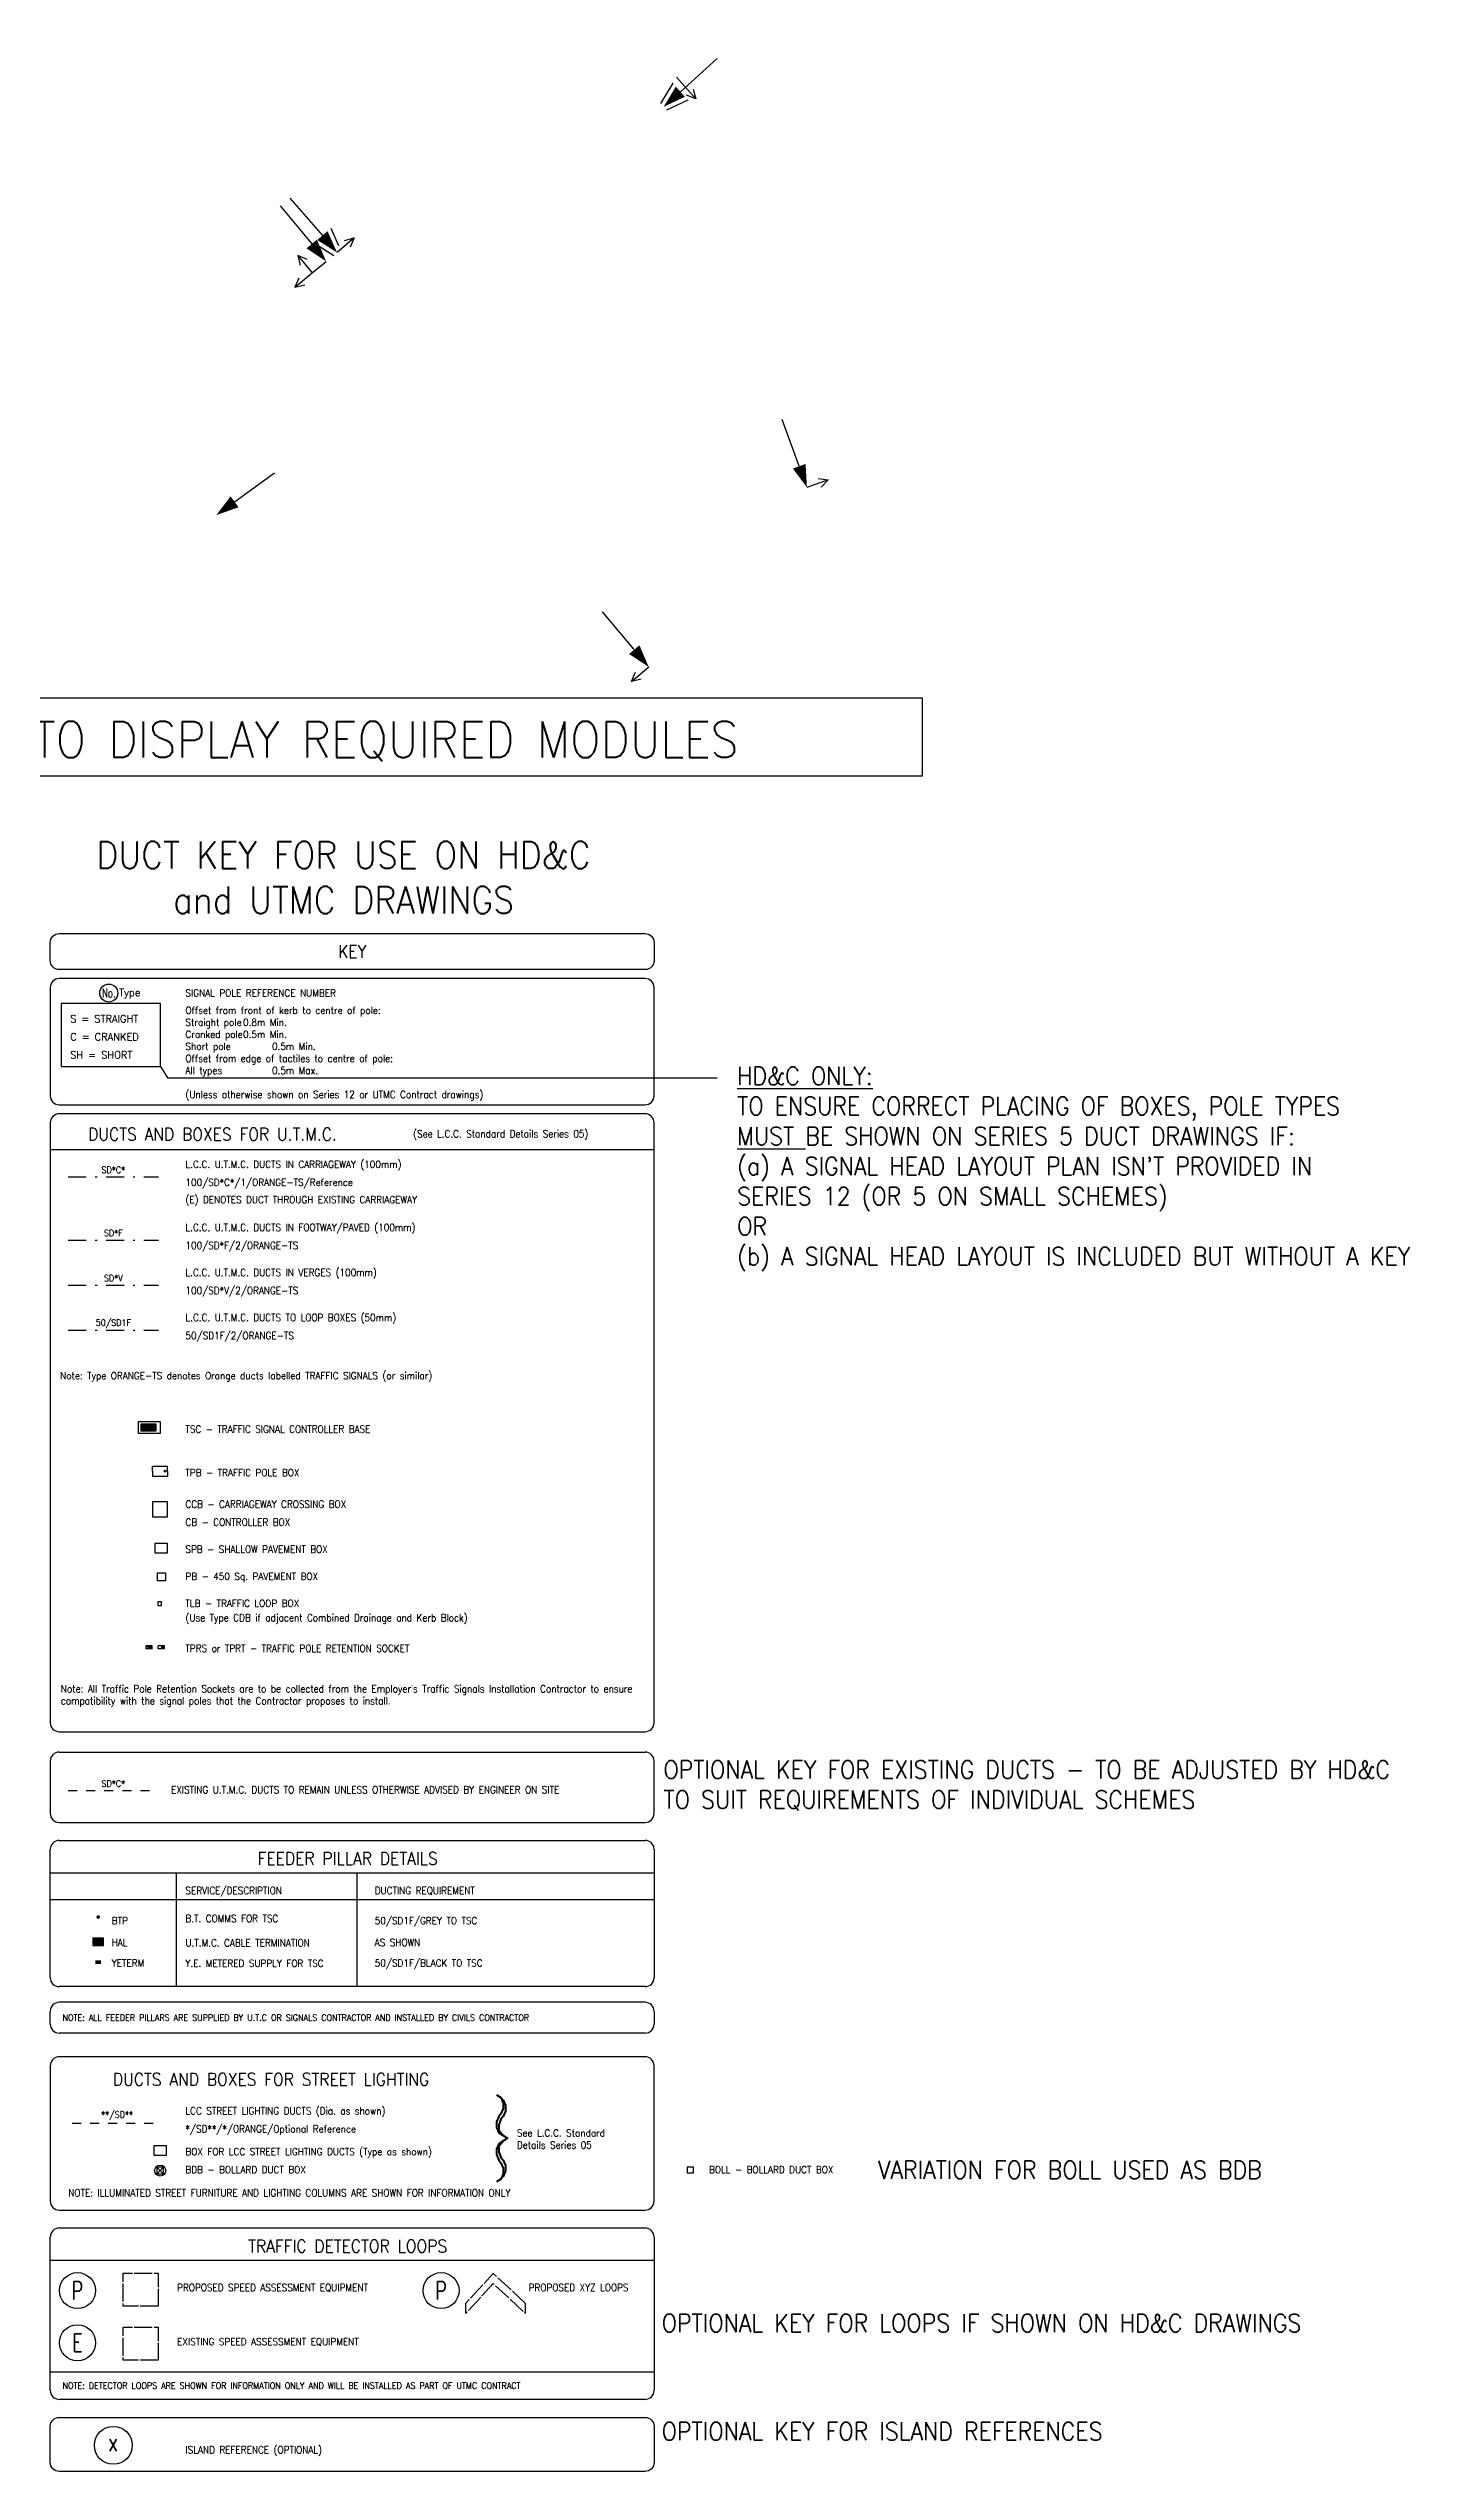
# Model space of a CAD drawing. Extents: x 437024 to 437759, y 437544 to 437864.
# Drawn here: x 437622.9 to 437698.4, y 437585.9 to 437720.3 of the extents above; entities that cross this region are included whole.
import ezdxf
from ezdxf.enums import TextEntityAlignment as Align

# ---------------------------------------------------------------- set-up
doc = ezdxf.new("R2010")
doc.units = 0
for name, pattern in [('BLIP', [1, 0.5, -0.5]), ('DASHDOT1', [2, 1, -0.5, 0, -0.5]), ('SDLoops', [2, 1, 0, 1]), ('SystemD', [2, 1, 0, 1])]:
    doc.linetypes.add(name, pattern=pattern)
doc.layers.get('0').update_dxf_attribs({"color": 222})
for name, color, linetype in [('CH-05-M_Key_BT', 253, 'Continuous'), ('CH-05-M_Key_LoopLab', 7, 'Continuous'), ('CH-05-M_Key_Loops', 3, 'Continuous'), ('CH-05-M_Key_Loops_Ex', 8, 'Continuous'), ('CH-05-M_Key_SL_DUCT', 30, 'BLIP'), ('CH-05-M_Key_SL_SFURN', 30, 'Continuous'), ('CH-05-M_Key_UT_BOX', 40, 'Continuous'), ('CH-05-M_Key_UT_DU_C', 40, 'DASHDOT1'), ('CH-05-M_Key_UT_DUCT', 40, 'DASHDOT1'), ('CH-05-M_Key_UT_EX', 181, 'BLIP'), ('CH-05-M_Key_YE', 7, 'Continuous'), ('CH-05-T_Key_T025', 4, 'Continuous'), ('CH-05-T_Key_T035', 7, 'Continuous'), ('DATA', 7, 'Continuous'), ('UTC_Signals', 7, 'Continuous')]:
    doc.layers.add(name, color=color, linetype=linetype)
doc.layers.add('Z--05-T_DwgNotes', color=11, linetype='Continuous', plot=False)
doc.styles.add('KTS_TAHOMA', font='tahoma.ttf')
doc.styles.add('Romans', font='romans.shx', dxfattribs={"width": 0.9})
doc.styles.get("Standard").update_dxf_attribs({"font": 'romans.shx'})

# ---------------------------------------------------------------- blocks, each defined once
blk = doc.blocks.new('HD005S')
at = {"linetype": 'Continuous'}
for p, q in [((-0.625, 2.75), (-0.25, 4)), ((0.625, 2.75), (0.25, 4)), ((-0.875, 2.375), (0.75, 2.375))]:
    blk.add_line(p, q, dxfattribs=at)
for p, q in [((0, 0), (0, 2.75)), ((-0.875, 2.375), (-0.375, 2.625)), ((-0.375, 2.125), (-0.875, 2.375))]:
    blk.add_line(p, q)
blk.add_solid([(0.375, 2.75), (-0.375, 2.75), (0, 4)], dxfattribs=at)
at = {"layer": 'DATA', "flags": 9}
for tag, p in [('SUPPORT', (1, 1.5)), ('BRACKETS', (1, 1.25)), ('TYPE', (1, 0.25)), ('CABLE', (1, 0.75)), ('HEIGHT', (1, 1)), ('PHASE', (1, 0.5)), ('NUM', (1, 0)), ('SITE', (1, -0.25)), ('IDENT', (1, -0.5))]:
    blk.add_attdef(tag, p, '', height=0.2, dxfattribs=at)
blk = doc.blocks.new('HD001P')
at = {"linetype": 'Continuous'}
blk.add_line((0, 2.75), (0, 0), dxfattribs=at)
blk.add_solid([(0.375, 2.75), (-0.375, 2.75), (0, 4)], dxfattribs=at)
at = {"layer": 'DATA', "flags": 9}
for tag, p in [('SUPPORT', (0.75, 1.5)), ('BRACKETS', (0.75, 1.25)), ('TYPE', (0.75, 0.25)), ('CABLE', (0.75, 0.75)), ('HEIGHT', (0.75, 1)), ('PHASE', (0.75, 0.5)), ('NUM', (0.75, 0)), ('SITE', (0.75, -0.25)), ('IDENT', (0.75, -0.5))]:
    blk.add_attdef(tag, p, '', height=0.2, dxfattribs=at)
blk = doc.blocks.new('HD004S')
for p, q in [((-1.25, 4), (-0.75, 4.25)), ((-0.75, 3.75), (-1.25, 4)), ((0, 0), (0, 2.75))]:
    blk.add_line(p, q)
at = {"linetype": 'Continuous'}
for p, q in [((-1.25, 4), (0, 4)), ((-0.625, 2.75), (-0.325, 3.75)), ((0.625, 2.75), (0.25, 4))]:
    blk.add_line(p, q, dxfattribs=at)
blk.add_solid([(0.375, 2.75), (-0.375, 2.75), (0, 4)], dxfattribs=at)
at = {"layer": 'DATA', "flags": 9}
for tag, p in [('SUPPORT', (1, 1.5)), ('BRACKETS', (1, 1.25)), ('TYPE', (1, 0.25)), ('CABLE', (1, 0.75)), ('HEIGHT', (1, 1)), ('PHASE', (1, 0.5)), ('NUM', (1, 0)), ('SITE', (1, -0.25)), ('IDENT', (1, -0.5))]:
    blk.add_attdef(tag, p, '', height=0.2, dxfattribs=at)
blk = doc.blocks.new('Signal-Symbol-017S')
for p, q in [((0, 0), (2.75, 0)), ((3.25, -0.75), (2.75, -1)), ((2.75, -1), (3.25, -1.25)), ((3.75, -1.75), (4, -2.25)), ((4, -2.25), (4.25, -1.75))]:
    blk.add_line(p, q)
at = {"linetype": 'Continuous'}
for p, q in [((2.75, -1), (4, -1)), ((4, -1), (4, 0)), ((4, -2.25), (4, -1))]:
    blk.add_line(p, q, dxfattribs=at)
blk.add_solid([(2.75, -0.375), (2.75, 0.375), (4, 0)], dxfattribs=at)
at = {"layer": 'DATA', "flags": 9}
for tag, p in [('IDENT', (-0.5, -1)), ('SITE', (-0.25, -1)), ('NUM', (0, -1)), ('TYPE', (0.25, -1)), ('PHASE', (0.5, -1)), ('CABLE', (0.75, -1)), ('HEIGHT', (1, -1)), ('BRACKETS', (1.25, -1)), ('SUPPORT', (1.5, -1))]:
    blk.add_attdef(tag, p, '', height=0.2, rotation=270, dxfattribs=at)
blk = doc.blocks.new('Signal-Symbol-002P')
at = {"linetype": 'Continuous'}
for p, q in [((2.75, 0), (0, 0)), ((4, -1.25), (4, 0))]:
    blk.add_line(p, q, dxfattribs=at)
for p, q in [((4, -1.25), (3.75, -0.75)), ((4.25, -0.75), (4, -1.25))]:
    blk.add_line(p, q)
blk.add_solid([(2.75, -0.375), (2.75, 0.375), (4, 0)], dxfattribs=at)
blk = doc.blocks.new('HD004P')
for p, q in [((-1.25, 4), (-0.75, 4.25)), ((-0.75, 3.75), (-1.25, 4))]:
    blk.add_line(p, q)
at = {"linetype": 'Continuous'}
for p, q in [((-1.25, 4), (0, 4)), ((0, 2.75), (0, 0))]:
    blk.add_line(p, q, dxfattribs=at)
blk.add_solid([(0.375, 2.75), (-0.375, 2.75), (0, 4)], dxfattribs=at)
at = {"layer": 'DATA', "flags": 9}
for tag, p in [('SUPPORT', (0.75, 1.5)), ('BRACKETS', (0.75, 1.25)), ('TYPE', (0.75, 0.25)), ('CABLE', (0.75, 0.75)), ('HEIGHT', (0.75, 1)), ('PHASE', (0.75, 0.5)), ('NUM', (0.75, 0)), ('SITE', (0.75, -0.25)), ('IDENT', (0.75, -0.5))]:
    blk.add_attdef(tag, p, '', height=0.2, dxfattribs=at)
blk = doc.blocks.new('poleno')
blk.add_circle((0, 0), 1)
at = {"style": 'KTS_TAHOMA'}
blk.add_attdef('NUMBER', text='', height=1, dxfattribs=at).set_placement((0, 0), align=Align.MIDDLE)

msp = doc.modelspace()

# ---------------------------------------------------------------- linework, layer by layer
at = {"layer": 'CH-05-M_Key_BT', "const_width": 0.1, "flags": 128}
msp.add_lwpolyline([(437625.57, 437616.7, 1), (437625.67, 437616.7, 1)], format="xyb", close=True, dxfattribs=at)
at = {"layer": 'CH-05-M_Key_Loops', "linetype": 'SDLoops', "flags": 128}
msp.add_lwpolyline([(437628.95, 437595.12), (437627, 437595.12), (437627, 437596.95), (437628.95, 437596.95)], close=True, dxfattribs=at)
at = {"layer": 'CH-05-M_Key_Loops', "linetype": 'SystemD', "flags": 128}
msp.add_lwpolyline([(437649.33, 437595.27), (437647.54, 437596.93), (437646, 437595.27), (437646, 437594.71), (437647.54, 437596.37), (437649.33, 437594.71)], close=True, dxfattribs=at)
at = {"layer": 'CH-05-M_Key_Loops_Ex', "linetype": 'SDLoops', "flags": 128}
msp.add_lwpolyline([(437628.95, 437592.12), (437627, 437592.12), (437627, 437593.95), (437628.95, 437593.95)], close=True, dxfattribs=at)
at = {"layer": 'CH-05-M_Key_SL_DUCT'}
msp.add_line((437624.17, 437605.26), (437629.17, 437605.26), dxfattribs=at)
at = {"layer": 'CH-05-M_Key_SL_SFURN'}
for p, q in [((437629.41, 437604.01), (437628.71, 437604.01)), ((437628.71, 437604.01), (437628.71, 437603.49)), ((437628.71, 437603.49), (437629.41, 437603.49)), ((437629.25, 437602.83), (437628.87, 437602.83)), ((437628.87, 437602.83), (437628.87, 437602.45)), ((437629.25, 437602.83), (437628.87, 437602.45)), ((437629.25, 437602.45), (437628.87, 437602.83)), ((437629.25, 437602.45), (437629.25, 437602.83)), ((437629.41, 437603.49), (437629.41, 437604.01)), ((437628.87, 437602.45), (437629.25, 437602.45))]:
    msp.add_line(p, q, dxfattribs=at)
at = {"layer": 'CH-05-M_Key_SL_SFURN', "flags": 128}
msp.add_lwpolyline([(437658.29, 437602.51), (437658.65, 437602.51), (437658.65, 437602.82), (437658.29, 437602.82)], close=True, dxfattribs=at)
at = {"layer": 'CH-05-M_Key_SL_SFURN'}
msp.add_circle((437629.06, 437602.64), 0.307, dxfattribs=at)
at = {"layer": 'CH-05-M_Key_UT_BOX'}
for p, q in [((437628.64, 437641.43), (437628.64, 437641.7)), ((437628.64, 437641.7), (437629.46, 437641.7)), ((437628.64, 437641.43), (437628.64, 437641.15)), ((437628.64, 437641.15), (437629.46, 437641.15)), ((437629.46, 437641.43), (437629.46, 437641.7)), ((437629.46, 437641.43), (437629.46, 437641.15)), ((437628.64, 437639.73), (437628.64, 437638.9)), ((437629.46, 437639.73), (437628.64, 437639.73)), ((437629.46, 437638.9), (437629.46, 437639.73)), ((437628.64, 437638.9), (437629.46, 437638.9)), ((437629.46, 437637.42), (437628.76, 437637.42)), ((437628.76, 437637.42), (437628.76, 437636.9)), ((437628.76, 437636.9), (437629.46, 437636.9)), ((437629.46, 437636.9), (437629.46, 437637.42)), ((437628.93, 437634.18), (437628.93, 437633.98)), ((437629.13, 437634.18), (437628.93, 437634.18)), ((437628.93, 437633.98), (437629.13, 437633.98)), ((437629.13, 437633.98), (437629.13, 437634.18)), ((437628.62, 437631.74), (437628.28, 437631.74)), ((437628.28, 437631.58), (437628.28, 437631.74)), ((437628.28, 437631.74), (437628.47, 437631.65)), ((437628.28, 437631.58), (437628.47, 437631.67)), ((437628.45, 437631.58), (437628.28, 437631.58)), ((437628.62, 437631.58), (437628.45, 437631.58)), ((437628.54, 437631.7), (437628.62, 437631.74)), ((437628.54, 437631.61), (437628.62, 437631.58)), ((437628.62, 437631.58), (437628.62, 437631.74)), ((437629.29, 437631.74), (437628.95, 437631.74)), ((437628.95, 437631.58), (437628.95, 437631.74)), ((437629.12, 437631.58), (437628.95, 437631.58)), ((437629.29, 437631.58), (437629.12, 437631.58)), ((437629.29, 437631.58), (437629.29, 437631.74))]:
    msp.add_line(p, q, dxfattribs=at)
for points in [[(437627.86, 437644.18), (437629.06, 437644.18), (437629.06, 437643.52), (437627.86, 437643.52)], [(437628.81, 437643.65), (437628.01, 437643.65), (437628.01, 437644.05), (437628.81, 437644.05)]]:
    msp.add_lwpolyline(points, close=True, dxfattribs=at)
at = {"layer": 'CH-05-M_Key_UT_BOX', "flags": 128}
for points in [[(437628.91, 437635.34), (437628.91, 437635.79), (437629.36, 437635.79), (437629.36, 437635.34)], [(437625.32, 437615.12), (437625.92, 437615.12), (437625.92, 437615.52), (437625.32, 437615.52)]]:
    msp.add_lwpolyline(points, close=True, dxfattribs=at)
at = {"layer": 'CH-05-M_Key_UT_BOX'}
for centre, radius in [((437629.34, 437641.43), 0.055), ((437628.52, 437631.66), 0.05), ((437629.19, 437631.66), 0.05)]:
    msp.add_circle(centre, radius, dxfattribs=at)
for points in [[(437628.01, 437644.05), (437628.01, 437643.65), (437628.81, 437644.05), (437628.81, 437643.65)], [(437625.32, 437615.52), (437625.32, 437615.12), (437625.92, 437615.52), (437625.92, 437615.12)]]:
    msp.add_solid(points, dxfattribs=at)
at = {"layer": 'CH-05-M_Key_UT_DU_C'}
msp.add_line((437623.96, 437657.75), (437628.96, 437657.75), dxfattribs=at)
at = {"layer": 'CH-05-M_Key_UT_DUCT'}
for p, q in [((437623.96, 437654.25), (437628.96, 437654.25)), ((437623.96, 437651.75), (437628.96, 437651.75)), ((437623.96, 437649.25), (437628.96, 437649.25))]:
    msp.add_line(p, q, dxfattribs=at)
at = {"layer": 'CH-05-M_Key_UT_EX'}
msp.add_line((437623.96, 437623.71), (437628.96, 437623.71), dxfattribs=at)
at = {"layer": 'CH-05-M_Key_YE'}
msp.add_solid([(437625.47, 437614.3), (437625.47, 437614.1), (437625.77, 437614.3), (437625.77, 437614.1)], dxfattribs=at)
at = {"layer": 'CH-05-T_Key_T025'}
for p, q in [((437622.96, 437619.15), (437656.46, 437619.15)), ((437629.96, 437612.9), (437629.96, 437619.15)), ((437639.96, 437619.15), (437639.96, 437612.9)), ((437656.46, 437591.45), (437622.96, 437591.45))]:
    msp.add_line(p, q, dxfattribs=at)
at = {"layer": 'CH-05-T_Key_T035'}
for p, q in [((437622.96, 437660.75), (437622.96, 437627.48)), ((437655.96, 437661.25), (437623.46, 437661.25)), ((437656.46, 437627.48), (437656.46, 437660.75)), ((437656.46, 437659.25), (437622.96, 437659.25)), ((437623.46, 437626.98), (437655.96, 437626.98)), ((437623.46, 437625.85), (437655.96, 437625.85)), ((437622.96, 437625.35), (437622.96, 437622.45)), ((437656.46, 437622.45), (437656.46, 437625.35)), ((437623.46, 437621.95), (437655.96, 437621.95)), ((437622.96, 437613.34), (437622.96, 437620.45)), ((437623.46, 437620.95), (437655.96, 437620.95)), ((437656.46, 437620.45), (437656.46, 437613.34)), ((437653.46, 437617.65), (437622.96, 437617.65)), ((437656.46, 437617.65), (437622.96, 437617.65)), ((437655.96, 437612.84), (437623.46, 437612.84)), ((437622.96, 437610.76), (437622.96, 437611.47)), ((437655.96, 437611.97), (437623.46, 437611.97)), ((437656.46, 437611.47), (437656.46, 437610.76)), ((437655.96, 437610.26), (437623.46, 437610.26)), ((437622.96, 437590.45), (437622.96, 437598.95)), ((437655.96, 437599.45), (437623.46, 437599.45)), ((437656.46, 437598.95), (437656.46, 437590.45)), ((437653.46, 437597.65), (437622.96, 437597.65)), ((437656.46, 437597.65), (437622.96, 437597.65)), ((437655.96, 437589.95), (437623.46, 437589.95))]:
    msp.add_line(p, q, dxfattribs=at)
for points in [[(437623.46, 437671.25), (437655.96, 437671.25, -0.414214), (437656.46, 437670.75), (437656.46, 437669.75, -0.414214), (437655.96, 437669.25), (437623.46, 437669.25, -0.414214), (437622.96, 437669.75), (437622.96, 437670.75, -0.414214)], [(437623.46, 437661.75), (437655.96, 437661.75, 0.414214), (437656.46, 437662.25), (437656.46, 437668.25, 0.414214), (437655.96, 437668.75), (437623.46, 437668.75, 0.414214), (437622.96, 437668.25), (437622.96, 437662.25, 0.414214)], [(437623.46, 437600.45), (437655.96, 437600.45, 0.414214), (437656.46, 437600.95), (437656.46, 437608.45, 0.414214), (437655.96, 437608.95), (437623.46, 437608.95, 0.414214), (437622.96, 437608.45), (437622.96, 437600.95, 0.414214)], [(437623.46, 437588.95), (437655.96, 437588.95, -0.414214), (437656.46, 437588.45), (437656.46, 437586.45, -0.414214), (437655.96, 437585.95), (437623.46, 437585.95, -0.414214), (437622.96, 437586.45), (437622.96, 437588.45, -0.414214)]]:
    msp.add_lwpolyline(points, format="xyb", close=True, dxfattribs=at)
msp.add_circle((437626.46, 437587.4), 1.05, dxfattribs=at)
for centre, start, end in [((437623.46, 437660.75), 90, 180), ((437655.96, 437660.75), 0, 90), ((437623.46, 437627.48), 180, 270), ((437655.96, 437627.48), 270, 0), ((437623.46, 437625.35), 90, 180), ((437655.96, 437625.35), 0, 90), ((437623.46, 437622.45), 180, 270), ((437655.96, 437622.45), 270, 0), ((437623.46, 437620.45), 90, 180), ((437655.96, 437620.45), 0, 90), ((437623.46, 437613.34), 180, 270), ((437655.96, 437613.34), 270, 0), ((437623.46, 437611.47), 90, 180), ((437655.96, 437611.47), 0, 90), ((437623.46, 437610.76), 180, 270), ((437655.96, 437610.76), 270, 0), ((437623.46, 437598.95), 90, 180), ((437655.96, 437598.95), 0, 90), ((437623.46, 437590.45), 180, 270), ((437655.96, 437590.45), 270, 0)]:
    msp.add_arc(centre, 0.5, start, end, dxfattribs=at)
at = {"layer": 'Z--05-T_DwgNotes'}
for points in [[(437568.05, 437679.99), (437671.35, 437679.99), (437671.35, 437684.3), (437568.05, 437684.3)], [(437623.57, 437663.87), (437629.07, 437663.87), (437629.07, 437667.37), (437623.57, 437667.37)]]:
    msp.add_lwpolyline(points, close=True, dxfattribs=at)
msp.add_lwpolyline([(437629.07, 437663.87), (437629.46, 437663.25), (437659.96, 437663.25)], dxfattribs=at)

# ---------------------------------------------------------------- block references
at = {"layer": 'CH-05-M_Key_LoopLab', "linetype": 'SystemD'}
ref = msp.add_blockref('poleno', (437624.47, 437595.98), dxfattribs=at)
ref.add_attrib('NUMBER', 'P', dxfattribs={"layer": '0', "height": 1, "style": 'Romans', "width": 0.7}).set_placement((437624.47, 437595.98), align=Align.MIDDLE)
ref = msp.add_blockref('poleno', (437644.64, 437595.98), dxfattribs=at)
ref.add_attrib('NUMBER', 'P', dxfattribs={"layer": '0', "height": 1, "style": 'Romans', "width": 0.7}).set_placement((437644.64, 437595.98), align=Align.MIDDLE)
ref = msp.add_blockref('poleno', (437624.47, 437593.09), dxfattribs=at)
ref.add_attrib('NUMBER', 'E', dxfattribs={"layer": '0', "height": 1, "style": 'Romans', "width": 0.7}).set_placement((437624.47, 437593.09), align=Align.MIDDLE)
at = {"layer": 'CH-05-T_Key_T035'}
ref = msp.add_blockref('poleno', (437626.21, 437667.95), dxfattribs=dict(at, xscale=0.5, yscale=0.5, zscale=0.5))
ref.add_attrib('NUMBER', 'No.', dxfattribs={"layer": '0', "height": 0.5, "style": 'Romans', "width": 0.7}).set_placement((437626.21, 437667.95), align=Align.MIDDLE)
at = {"layer": 'UTC_Signals'}
for name, p, rotation in [('HD005S', (437659.96, 437719.78), 132), ('Signal-Symbol-017S', (437635.71, 437711.61), 309.6726208812387), ('HD004S', (437636.26, 437712.04), 220.8366906210658), ('HD004P', (437663.57, 437699.75), 200), ('HD001P', (437635.41, 437696.81), 126), ('Signal-Symbol-002P', (437653.59, 437689.1), 310)]:
    msp.add_blockref(name, p, dxfattribs=dict(at, rotation=rotation))

# ---------------------------------------------------------------- texts
at = {"layer": 'CH-05-M_Key_SL_DUCT', "style": 'Romans', "width": 0.9}
msp.add_text('**/SD**', height=0.36, dxfattribs=at).set_placement((437626.67, 437605.72), align=Align.MIDDLE)
at = {"layer": 'CH-05-M_Key_UT_DU_C', "style": 'Romans', "width": 0.9}
msp.add_text('SD*C*', height=0.36, dxfattribs=at).set_placement((437626.46, 437658.14), align=Align.MIDDLE)
at = {"layer": 'CH-05-M_Key_UT_DUCT', "style": 'Romans', "width": 0.9}
for s, p in [('SD*F', (437626.46, 437654.64)), ('SD*V', (437626.46, 437652.14)), ('50/SD1F', (437626.46, 437649.64))]:
    msp.add_text(s, height=0.36, dxfattribs=at).set_placement(p, align=Align.MIDDLE)
at = {"layer": 'CH-05-M_Key_UT_EX', "style": 'Romans', "width": 0.9}
msp.add_text('SD*C*', height=0.36, dxfattribs=at).set_placement((437626.46, 437624.1), align=Align.MIDDLE)
at = {"layer": 'CH-05-T_Key_T025', "style": 'Romans', "width": 0.9}
for s, height, p in [('SIGNAL POLE REFERENCE NUMBER', 0.4, (437630.46, 437667.75)), ('L.C.C. U.T.M.C. DUCTS IN CARRIAGEWAY (100mm)', 0.4, (437630.46, 437658.25)), ('(E) DENOTES DUCT THROUGH EXISTING CARRIAGEWAY', 0.4, (437630.46, 437656.29)), ('100/SD*C*/1/ORANGE-TS/Reference', 0.4, (437630.46, 437657.25)), ('L.C.C. U.T.M.C. DUCTS IN FOOTWAY/PAVED (100mm)', 0.4, (437630.46, 437654.75)), ('100/SD*F/2/ORANGE-TS', 0.4, (437630.46, 437653.75)), ('L.C.C. U.T.M.C. DUCTS IN VERGES (100mm)', 0.4, (437630.46, 437652.25)), ('100/SD*V/2/ORANGE-TS', 0.4, (437630.46, 437651.25)), ('L.C.C. U.T.M.C. DUCTS TO LOOP BOXES (50mm)', 0.4, (437630.46, 437649.75)), ('50/SD1F/2/ORANGE-TS', 0.4, (437630.46, 437648.75)), ('TSC - TRAFFIC SIGNAL CONTROLLER BASE', 0.4, (437630.46, 437643.56)), ('TPB - TRAFFIC POLE BOX ', 0.4, (437630.46, 437641.15)), ('CCB - CARRIAGEWAY CROSSING BOX ', 0.4, (437630.46, 437639.4)), ('CB - CONTROLLER BOX ', 0.4, (437630.46, 437638.4)), ('SPB - SHALLOW PAVEMENT BOX ', 0.4, (437630.46, 437636.9)), ('PB - 450 Sq. PAVEMENT BOX', 0.4, (437630.46, 437635.4)), ('TLB - TRAFFIC LOOP BOX ', 0.4, (437630.46, 437633.9)), ('(Use Type CDB if adjacent Combined Drainage and Kerb Block)', 0.4, (437630.46, 437633.1)), ('TPRS or TPRT - TRAFFIC POLE RETENTION SOCKET', 0.4, (437630.46, 437631.4)), ('EXISTING U.T.M.C. DUCTS TO REMAIN UNLESS OTHERWISE ADVISED BY ENGINEER ON SITE', 0.4, (437629.66, 437623.56)), ('SERVICE/DESCRIPTION', 0.4, (437630.46, 437617.97)), ('DUCTING REQUIREMENT', 0.4, (437640.96, 437617.97)), ('BTP', 0.4, (437626.37, 437616.3)), ('B.T. COMMS FOR TSC', 0.4, (437630.46, 437616.42)), ('50/SD1F/GREY TO TSC', 0.4, (437640.96, 437616.3)), ('YETERM', 0.4, (437626.37, 437613.95)), ('Y.E. METERED SUPPLY FOR TSC', 0.4, (437630.46, 437613.93)), ('50/SD1F/BLACK TO TSC', 0.4, (437640.96, 437613.95)), ('NOTE: ALL FEEDER PILLARS ARE SUPPLIED BY U.T.C OR SIGNALS CONTRACTOR AND INSTALLED BY CIVILS CONTRACTOR', 0.36, (437623.64, 437610.94)), ('}', 3.17, (437647.11, 437603.07)), ('LCC STREET LIGHTING DUCTS (Dia. as shown)', 0.4, (437630.46, 437605.75)), ('*/SD**/*/ORANGE/Optional Reference', 0.4, (437630.46, 437604.75)), ('BOX FOR LCC STREET LIGHTING DUCTS (Type as shown)', 0.4, (437630.46, 437603.49)), ('BDB - BOLLARD DUCT BOX', 0.4, (437630.46, 437602.49)), ('BOLL - BOLLARD DUCT BOX', 0.4, (437659.51, 437602.49)), ('NOTE: ILLUMINATED STREET FURNITURE AND LIGHTING COLUMNS ARE SHOWN FOR INFORMATION ONLY', 0.4, (437623.96, 437601.2)), ('PROPOSED SPEED ASSESSMENT EQUIPMENT', 0.4, (437630, 437595.95)), ('PROPOSED XYZ LOOPS', 0.4, (437649.5, 437595.95)), ('EXISTING SPEED ASSESSMENT EQUIPMENT', 0.4, (437630, 437592.95)), ('NOTE: DETECTOR LOOPS ARE SHOWN FOR INFORMATION ONLY AND WILL BE INSTALLED AS PART OF UTMC CONTRACT', 0.36, (437623.64, 437590.53)), ('ISLAND REFERENCE (OPTIONAL)', 0.4, (437630.46, 437586.95))]:
    msp.add_text(s, height=height, dxfattribs=at).set_placement(p)
for s, p in [('HAL', (437626.37, 437614.97)), ('U.T.M.C. CABLE TERMINATION', (437630.46, 437614.95)), ('AS SHOWN', (437640.96, 437614.97))]:
    msp.add_text(s, height=0.4, dxfattribs=at).set_placement(p, align=Align.BOTTOM_LEFT)
at = {"layer": 'CH-05-T_Key_T025', "char_height": 0.4, "attachment_point": 1, "style": 'Romans'}
for s, insert, width in [('Offset from front of kerb to centre of pole:\\PStraight pole^I0.8m Min.\\PCranked pole^I0.5m Min.\\PShort pole^I^I0.5m Min.\\POffset from edge of tactiles to centre of pole:\\PAll types^I^I0.5m Max.\\P\\P(Unless otherwise shown on Series 12 or UTMC Contract drawings)', (437630.46, 437667.19), 119.7922), ('(See L.C.C. Standard Details Series 05)', (437643.09, 437660.34), 14.1803), ('Note: Type ORANGE-TS denotes Orange ducts labelled TRAFFIC SIGNALS (or similar)', (437623.51, 437646.93), 25.474), ('Note: All Traffic Pole Retention Sockets are to be collected from the Employer{\\fArial|b0|i0|c0|p34;’}s Traffic Signals Installation Contractor to ensure compatibility with the signal poles that the Contractor proposes to install{\\fArial|b0|i0|c0|p34;.}', (437623.55, 437629.56), 32.8839), ('See L.C.C. Standard Details Series 05', (437648.85, 437604.92), 6.4815)]:
    msp.add_mtext(s, dxfattribs=dict(at, insert=insert, width=width))
at = {"layer": 'CH-05-T_Key_T035', "style": 'Romans', "width": 0.9}
for s, p in [('KEY', (437639.71, 437670.25)), ('DUCTS AND BOXES FOR U.T.M.C.', (437631.96, 437660.12)), ('FEEDER PILLAR DETAILS', (437639.46, 437619.95)), ('DUCTS AND BOXES FOR STREET LIGHTING', (437635.21, 437607.7)), ('TRAFFIC DETECTOR LOOPS', (437639.46, 437598.45))]:
    msp.add_text(s, height=0.7, dxfattribs=at).set_placement(p, align=Align.MIDDLE)
at = {"layer": 'CH-05-T_Key_T035', "style": 'Romans'}
for s, p in [('Type', (437626.78, 437667.78)), ('S = STRAIGHT', (437624.07, 437666.32)), ('C = CRANKED', (437624.07, 437665.32)), ('SH = SHORT', (437624.07, 437664.32))]:
    msp.add_text(s, height=0.4, dxfattribs=at).set_placement(p)
at = {"layer": 'CH-05-T_Key_T035', "style": 'Romans', "width": 0.8}
msp.add_text('x', height=1, dxfattribs=at).set_placement((437626.45, 437587.57), align=Align.MIDDLE_CENTER)
at = {"layer": 'Z--05-T_DwgNotes', "style": 'Romans', "width": 0.9}
for s, p in [('VARIATION FOR BOLL USED AS BDB', (437668.88, 437602.18)), ('OPTIONAL KEY FOR LOOPS IF SHOWN ON HD&C DRAWINGS', (437656.88, 437593.68)), ('OPTIONAL KEY FOR ISLAND REFERENCES', (437656.88, 437587.68))]:
    msp.add_text(s, height=1, dxfattribs=at).set_placement(p)
at = {"layer": 'Z--05-T_DwgNotes', "style": 'Romans'}
for s, insert, char_height, width, attachment_point in [('USE VIEWPORTS INSTEAD OF ERASE TO DISPLAY REQUIRED MODULES', (437619.55, 437681.91), 2, 102.2841, 5), ('DUCT KEY FOR USE ON HD&C and UTMC DRAWINGS', (437639.23, 437674.36), 1.5, 33.2415, 5), ("{\\LHD&C ONLY:}\\PTO ENSURE CORRECT PLACING OF BOXES, POLE TYPES {\\LMUST} BE SHOWN ON SERIES 5 DUCT DRAWINGS IF:\\P(a) A SIGNAL HEAD LAYOUT PLAN ISN'T PROVIDED IN SERIES 12 (OR 5 ON SMALL SCHEMES)\\POR\\P(b) A SIGNAL HEAD LAYOUT IS INCLUDED BUT WITHOUT A KEY", (437661.07, 437663.85), 1, 37.1709, 1), ('OPTIONAL KEY FOR EXISTING DUCTS - TO BE ADJUSTED BY HD&C TO SUIT REQUIREMENTS OF INDIVIDUAL SCHEMES', (437656.98, 437625.38), 1, 43.7295, 1)]:
    msp.add_mtext(s, dxfattribs=dict(at, insert=insert, char_height=char_height, width=width, attachment_point=attachment_point))

doc.saveas('drawing.dxf')
